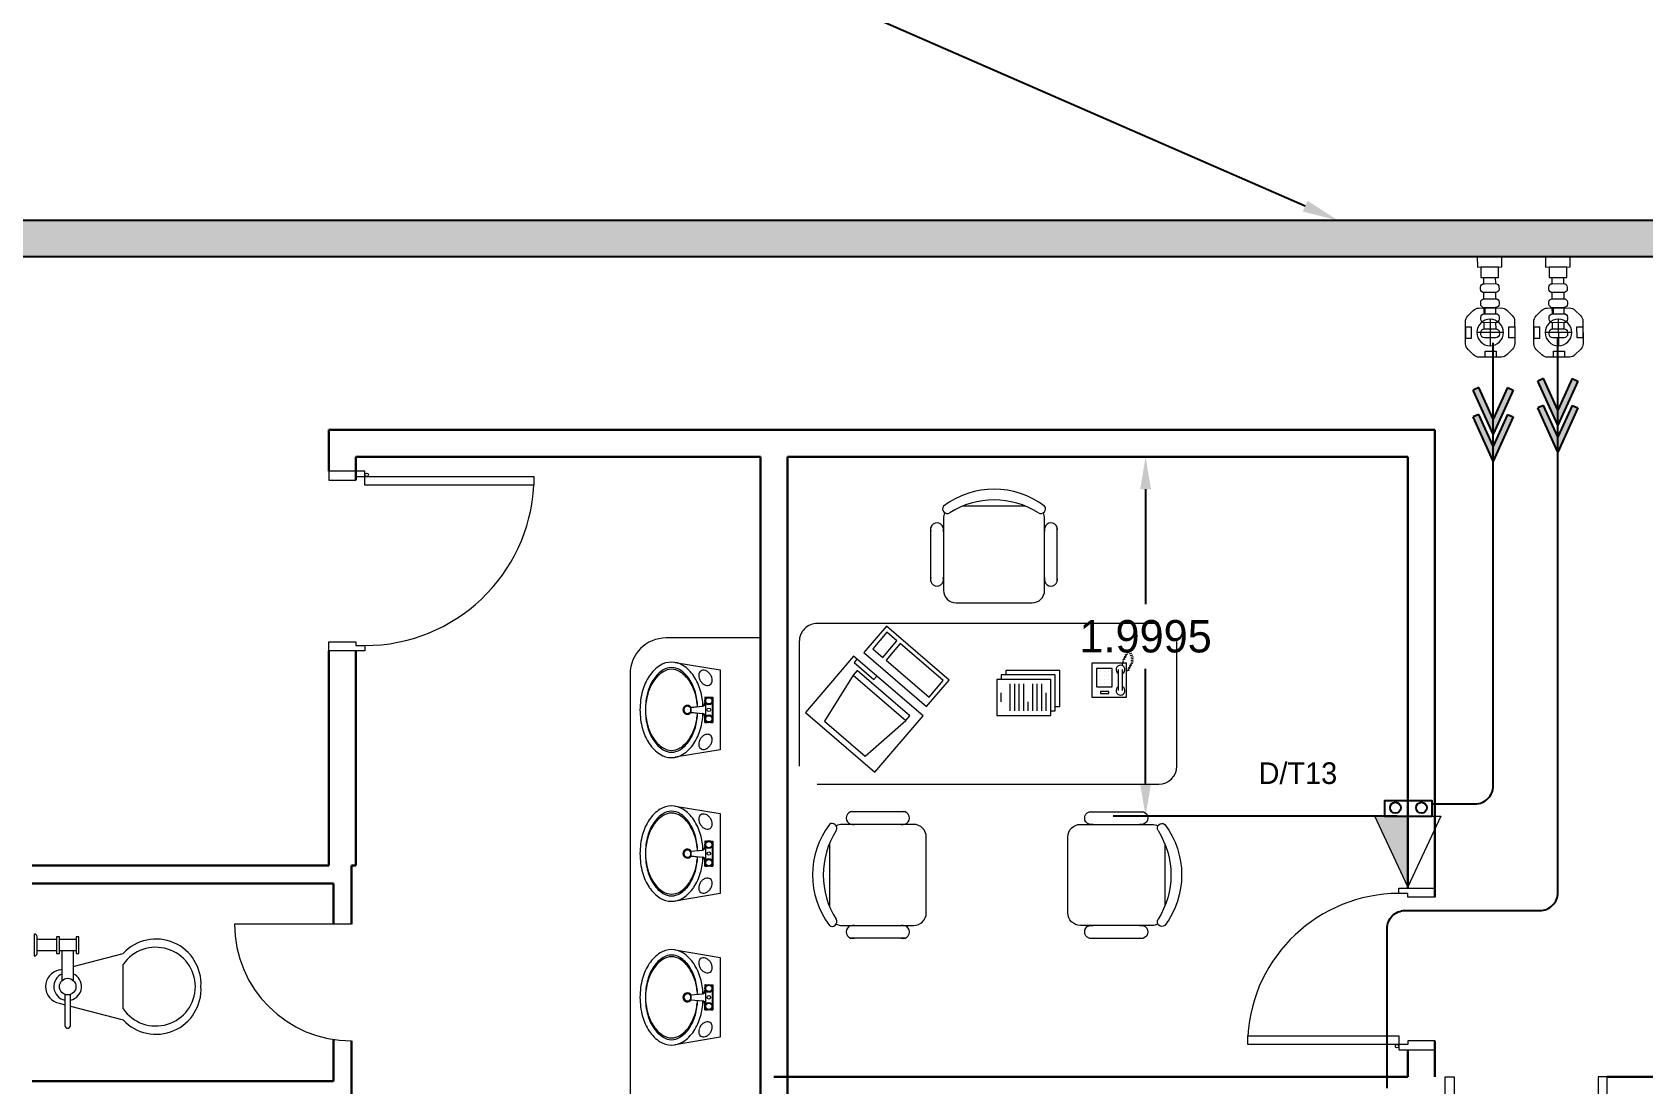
# Model space of a CAD drawing. Extents: x -3700 to 3801, y 313 to 399.
# Drawn here: x 51.68 to 60.64, y 342.63 to 348.49 of the extents above; entities that cross this region are included whole.
import ezdxf
from ezdxf import colors
from ezdxf.entities.mleader import LeaderData, LeaderLine
from ezdxf.enums import TextEntityAlignment as Align
from ezdxf.math import Vec2, Vec3

# ---------------------------------------------------------------- set-up
doc = ezdxf.new("R2010")
doc.units = 0
doc.header["$LTSCALE"] = 0.15
doc.linetypes.add('CONTINOUS', pattern=[0])
doc.layers.get('0').update_dxf_attribs({"color": 252})
doc.layers.get('Defpoints').update_dxf_attribs({"color": 252})
for name, color, linetype, lineweight in [('0 LEGEND', 140, 'Continuous', 0), ('anal', 252, 'Continuous', 20), ('DOOR', 252, 'Continuous', 20), ('EL-PULL BOX-50', 3, 'Continuous', 0), ('FIXT', 252, 'Continuous', 9), ('FUR', 252, 'Continuous', 9), ('sofa', 252, 'Continuous', 9), ('T-STRUCTURED', 7, 'Continuous', 0), ('TMG-LC-ACCEORISE', 1, 'Continuous', 0), ('wall', 252, 'Continuous', 30), ('WC', 252, 'Continuous', 9)]:
    doc.layers.add(name, color=color, linetype=linetype, lineweight=lineweight)
for name, color, linetype in [('0 sockets', 252, 'Continuous'), ('0 sound', 252, 'Continuous'), ('0 WIRINF', 2, 'Continuous'), ('AUTOINCR', 7, 'Continuous'), ('CPTOOLS-TRAY', 1, 'Continuous')]:
    doc.layers.add(name, color=color, linetype=linetype)
doc.dimstyles.get("Standard").update_dxf_attribs({"dimtxt": 0.18, "dimasz": 0.18, "dimexe": 0.18, "dimexo": 0.0625, "dimgap": 0.09, "dimtad": 0, "dimtih": 1, "dimtoh": 1, "dimdec": 4, "dimzin": 0, "dimdsep": 46, "dimtxsty": 'Standard', "dimcen": 0.09, "dimadec": 0, "dimazin": 0, "dimtfac": 1, "dimtdec": 4, "dimtofl": 0, "dimtmove": 0, "dimatfit": 3, "dimfxl": 1, "dimtolj": 1, "dimtzin": 0, "dimarcsym": 0})

# ---------------------------------------------------------------- blocks, each defined once
blk = doc.blocks.new('D90')
at = {"layer": 'DOOR'}
for points in [[(0.03, 0.2), (0.03, 1.04), (0.0783, 1.04), (0.0783, 0.2)], [(0.03, 0.2), (0, 0.2), (0, 0), (0.05, 0), (0.05, 0.15), (0.03, 0.15)], [(0.87, 0.2), (0.9, 0.2), (0.9, 0), (0.85, 0), (0.85, 0.15), (0.87, 0.15)]]:
    blk.add_lwpolyline(points, close=True, dxfattribs=at)
blk.add_circle((0.02, 0.21), 0.01, dxfattribs=at)
blk.add_arc((0.0251, 0.1967), 0.8449, 0.22177, 86.38894, dxfattribs=at)
blk = doc.blocks.new('CHAIR7')
for p, q in [((20, 12), (3, 12)), ((5.12, 15.04), (17.88, 15.04)), ((0, 9), (0, -9)), ((23, -7.44), (23, 7.44)), ((3, -12), (20, -12)), ((5.12, -15), (17.88, -15))]:
    blk.add_line(p, q)
for centre, radius, start, end in [((3, 9), 3, 90, 180), ((5.56, 13.54), 1.56, 73.7398, 286.2602), ((17.44, 13.54), 1.56, 253.7398, 106.2602), ((20, 9), 3, 62.4156, 90), ((22.34, 11.12), 1.1, 53.3099, 212.0274), ((7, 0), 20, 323.1301, 36.8699), ((4.82, 0), 19.64, 327.5758, 32.4242), ((3, -9), 3, 180, 270), ((22.34, -11.12), 1.1, 147.9726, 306.6901), ((5.56, -13.5), 1.56, 73.7398, 286.2602), ((17.44, -13.5), 1.56, 253.7398, 106.2602), ((20, -9), 3, 270, 297.5844)]:
    blk.add_arc(centre, radius, start, end)
blk = doc.blocks.new('RECTANG')
for p, q in [((1, 1), (0, 1)), ((0, 1), (0, 0)), ((1, 0), (1, 1)), ((0, 0), (1, 0))]:
    blk.add_line(p, q)
blk = doc.blocks.new('IBMAT', base_point=(61, 306))
for p, q in [((75, 307), (75, 306)), ((81, 307), (75, 307)), ((81, 306), (81, 307))]:
    blk.add_line(p, q)
at = {"xscale": 21, "yscale": 17, "zscale": 21}
blk.add_blockref('RECTANG', (61, 306), dxfattribs=at)
blk = doc.blocks.new('KEYBOARD', base_point=(60, 294))
for p, xscale, yscale, zscale in [((60, 294), 19, 8, 19), ((61, 295), 13, 5, 13), ((75, 295), 3, 5, 3)]:
    blk.add_blockref('RECTANG', p, dxfattribs=dict(xscale=xscale, yscale=yscale, zscale=zscale))
blk = doc.blocks.new('FNCOMP')
for p, q in [((-6.64, 16.23), (-8.5, 3.5)), ((6.08, 16.23), (-6.64, 16.23)), ((8, 3.5), (6.08, 16.23)), ((-8.5, 3.5), (-8.5, 2.04)), ((8, 3.5), (-8.5, 3.5)), ((-8.5, 2.04), (8, 2.04)), ((8, 2.04), (8, 3.5))]:
    blk.add_line(p, q)
at = {"xscale": 1.033846153846154, "yscale": 1.033846153846154, "zscale": 1.033846153846154}
for name, p in [('IBMAT', (-10.86, 0)), ('KEYBOARD', (-10.05, -10.5))]:
    blk.add_blockref(name, p, dxfattribs=at)
blk = doc.blocks.new('FNPHONE')
for p, q in [((-7.29, 6.54), (-7.29, 1.54)), ((-6.29, 6.54), (-6.29, 1.54)), ((-3.87, 4.85), (-3.87, 4.85)), ((-3.87, 3.91), (-3.87, 3.91)), ((-2.94, 4.85), (-2.94, 4.85)), ((-2.94, 3.91), (-2.94, 3.91)), ((-2, 4.85), (-2, 4.85)), ((-2, 3.91), (-2, 3.91)), ((-9.1, 0.22), (-9.7, 0.02)), ((-8.9, 0.62), (-9.5, 0.42)), ((-8.7, 1.02), (-9.3, 0.82)), ((-8.5, 1.42), (-9.1, 1.22)), ((-8.3, 1.82), (-8.9, 1.62)), ((-7.14, 0.56), (-7.5, -0.58)), ((-3.87, 2.97), (-3.87, 2.97)), ((-3.87, 2.03), (-3.87, 2.03)), ((-2.94, 2.97), (-2.94, 2.97)), ((-2.94, 2.03), (-2.94, 2.03)), ((-2, 2.97), (-2, 2.97)), ((-2, 2.03), (-2, 2.03)), ((-9.3, -0.18), (-9.9, -0.38)), ((-9.3, -0.58), (-9.9, -0.78)), ((-9.3, -0.98), (-9.9, -1.18)), ((-9.3, -1.38), (-9.9, -1.58)), ((-9.1, -1.78), (-9.7, -1.98)), ((-8.9, -2.18), (-9.5, -2.38)), ((-8.43, -2.46), (-9.03, -2.66)), ((-7.9, -1.98), (-8.5, -2.18)), ((-7.7, -1.58), (-8.3, -1.78)), ((-7.5, -1.18), (-8.1, -1.38)), ((-7.3, -0.78), (-7.9, -0.98))]:
    blk.add_line(p, q)
for centre, start, end in [((-6.79, 6.54), 298.4915, 241.5085), ((-6.79, 1.54), 118.4915, 61.5085)]:
    blk.add_arc(centre, 1.05, start, end)
for p, xscale, yscale, zscale in [((-8.21, 0), 8.20528234483245, 8.104073169521023, 8.20528234483245), ((-4.81, 1.25), 3.75, 4.375, 3.75), ((-4.03, 6.72), 2.03125, 0.46875, 2.03125)]:
    blk.add_blockref('RECTANG', p, dxfattribs=dict(xscale=xscale, yscale=yscale, zscale=zscale))
blk = doc.blocks.new('D100')
at = {"layer": 'DOOR'}
for points in [[(0.03, 0.2), (0.03, 1.14), (0.0785, 1.14), (0.0785, 0.2)], [(0.03, 0.2), (0, 0.2), (0, 0), (0.05, 0), (0.05, 0.15), (0.03, 0.15)], [(0.97, 0.2), (1, 0.2), (1, 0), (0.95, 0), (0.95, 0.15), (0.97, 0.15)]]:
    blk.add_lwpolyline(points, close=True, dxfattribs=at)
blk.add_circle((0.02, 0.21), 0.01, dxfattribs=at)
blk.add_arc((0.0286, 0.2), 0.9414, 0.00288, 86.9663, dxfattribs=at)
blk = doc.blocks.new('ARCH')
at = {"layer": 'anal'}
for p, q in [((55.725, 345.1171), (55.2, 345.1171)), ((55, 344.9171), (55, 342.1171))]:
    blk.add_line(p, q, dxfattribs=at)
blk.add_arc((55.2, 344.9171), 0.2, 90, 180, dxfattribs=at)
at = {"layer": 'DOOR'}
blk.add_line((53.45, 343.525), (52.8, 343.525), dxfattribs=at)
blk.add_arc((53.45, 343.525), 0.65, 180, 270, dxfattribs=at)
at = {"layer": 'FIXT'}
for p, q in [((55.2499, 344.981), (55.5, 344.9396)), ((55.5, 344.9396), (55.5, 344.4946)), ((55.3365, 344.7311), (55.384, 344.7351)), ((55.3379, 344.7303), (55.3365, 344.7311)), ((55.3379, 344.7038), (55.3365, 344.7031)), ((55.3365, 344.7031), (55.384, 344.699)), ((55.3379, 344.7303), (55.4021, 344.737)), ((55.3379, 344.7038), (55.4021, 344.6971)), ((55.42, 344.7861), (55.4155, 344.7871)), ((55.4155, 344.7871), (55.4288, 344.7871)), ((55.4155, 344.7871), (55.4155, 344.7562)), ((55.42, 344.7861), (55.42, 344.7797)), ((55.42, 344.7861), (55.4269, 344.7861)), ((55.42, 344.7544), (55.42, 344.6797)), ((55.4472, 344.7871), (55.4605, 344.7871)), ((55.4491, 344.7861), (55.456, 344.7861)), ((55.456, 344.7861), (55.4605, 344.7871)), ((55.456, 344.7861), (55.456, 344.7797)), ((55.456, 344.7544), (55.456, 344.6797)), ((55.4605, 344.7871), (55.4605, 344.6471)), ((55.4155, 344.6471), (55.4155, 344.6779)), ((55.42, 344.6481), (55.4155, 344.6471)), ((55.4155, 344.6471), (55.4288, 344.6471)), ((55.42, 344.6481), (55.42, 344.6544)), ((55.42, 344.6481), (55.4269, 344.6481)), ((55.4472, 344.6471), (55.4605, 344.6471)), ((55.4491, 344.6481), (55.456, 344.6481)), ((55.456, 344.6481), (55.456, 344.6544)), ((55.456, 344.6481), (55.4605, 344.6471)), ((55.5, 344.4946), (55.2499, 344.4532)), ((55.2499, 344.181), (55.5, 344.1396)), ((55.5, 344.1396), (55.5, 343.6946)), ((55.42, 343.9861), (55.4155, 343.9871)), ((55.4155, 343.9871), (55.4288, 343.9871)), ((55.4155, 343.9871), (55.4155, 343.9562)), ((55.42, 343.9861), (55.42, 343.9797)), ((55.42, 343.9861), (55.4269, 343.9861)), ((55.4472, 343.9871), (55.4605, 343.9871)), ((55.4491, 343.9861), (55.456, 343.9861)), ((55.456, 343.9861), (55.4605, 343.9871)), ((55.456, 343.9861), (55.456, 343.9797)), ((55.4605, 343.9871), (55.4605, 343.8471)), ((55.3365, 343.9311), (55.384, 343.9351)), ((55.3379, 343.9303), (55.3365, 343.9311)), ((55.3379, 343.9038), (55.3365, 343.9031)), ((55.3365, 343.9031), (55.384, 343.899)), ((55.3379, 343.9303), (55.4021, 343.937)), ((55.3379, 343.9038), (55.4021, 343.8971)), ((55.42, 343.9544), (55.42, 343.8797)), ((55.456, 343.9544), (55.456, 343.8797)), ((55.4155, 343.8471), (55.4155, 343.8779)), ((55.42, 343.8481), (55.4155, 343.8471)), ((55.4155, 343.8471), (55.4288, 343.8471)), ((55.42, 343.8481), (55.42, 343.8544)), ((55.42, 343.8481), (55.4269, 343.8481)), ((55.4472, 343.8471), (55.4605, 343.8471)), ((55.4491, 343.8481), (55.456, 343.8481)), ((55.456, 343.8481), (55.456, 343.8544)), ((55.456, 343.8481), (55.4605, 343.8471)), ((55.5, 343.6946), (55.2499, 343.6532)), ((55.2499, 343.381), (55.5, 343.3396)), ((55.5, 343.3396), (55.5, 342.8946)), ((55.42, 343.1861), (55.4155, 343.1871)), ((55.4155, 343.1871), (55.4288, 343.1871)), ((55.4155, 343.1871), (55.4155, 343.1562)), ((55.42, 343.1861), (55.42, 343.1797)), ((55.42, 343.1861), (55.4269, 343.1861)), ((55.4472, 343.1871), (55.4605, 343.1871)), ((55.4491, 343.1861), (55.456, 343.1861)), ((55.456, 343.1861), (55.4605, 343.1871)), ((55.456, 343.1861), (55.456, 343.1797)), ((55.4605, 343.1871), (55.4605, 343.0471)), ((55.3365, 343.1311), (55.384, 343.1351)), ((55.3379, 343.1303), (55.3365, 343.1311)), ((55.3379, 343.1038), (55.3365, 343.1031)), ((55.3365, 343.1031), (55.384, 343.099)), ((55.3379, 343.1303), (55.4021, 343.137)), ((55.3379, 343.1038), (55.4021, 343.0971)), ((55.42, 343.1544), (55.42, 343.0797)), ((55.456, 343.1544), (55.456, 343.0797)), ((55.4155, 343.0471), (55.4155, 343.0779)), ((55.42, 343.0481), (55.4155, 343.0471)), ((55.4155, 343.0471), (55.4288, 343.0471)), ((55.42, 343.0481), (55.42, 343.0544)), ((55.42, 343.0481), (55.4269, 343.0481)), ((55.4472, 343.0471), (55.4605, 343.0471)), ((55.4491, 343.0481), (55.456, 343.0481)), ((55.456, 343.0481), (55.456, 343.0544)), ((55.456, 343.0481), (55.4605, 343.0471)), ((55.5, 342.8946), (55.2499, 342.8532))]:
    blk.add_line(p, q, dxfattribs=at)
for centre, radius in [((55.438, 344.7671), 0.022), ((55.438, 344.7671), 0.0173), ((55.438, 344.7171), 0.0095), ((55.438, 344.6671), 0.022), ((55.438, 344.6671), 0.0173), ((55.438, 343.9671), 0.022), ((55.438, 343.9671), 0.0173), ((55.438, 343.9171), 0.0095), ((55.438, 343.8671), 0.022), ((55.438, 343.8671), 0.0173), ((55.438, 343.1671), 0.022), ((55.438, 343.1671), 0.0173), ((55.438, 343.0671), 0.022), ((55.438, 343.1171), 0.0095), ((55.438, 343.0671), 0.0173)]:
    blk.add_circle(centre, radius, dxfattribs=at)
for centre, radius, start, end in [((55.2305, 344.864), 0.1186, 90, 122.07252), ((55.2305, 344.864), 0.1186, 57.92748, 90), ((55.3446, 344.7474), 0.2855, 146.53462, 164.68757), ((55.3446, 344.7474), 0.2555, 146.53462, 164.68757), ((55.3446, 344.7374), 0.2555, 146.53462, 164.68757), ((55.2746, 344.7936), 0.2016, 122.07252, 146.53462), ((55.2746, 344.7936), 0.1716, 122.07252, 146.53462), ((55.2746, 344.7836), 0.1716, 122.07252, 146.53462), ((55.2305, 344.864), 0.0886, 90, 122.07252), ((55.2305, 344.854), 0.0886, 90, 122.07252), ((55.2305, 344.864), 0.0886, 57.92748, 90), ((55.2305, 344.854), 0.0886, 57.92748, 90), ((55.1864, 344.7936), 0.1716, 33.46538, 57.92748), ((55.1864, 344.7836), 0.1716, 33.46538, 57.92748), ((55.1864, 344.7936), 0.2016, 33.46538, 57.92748), ((55.1164, 344.7474), 0.2555, 15.31243, 33.46538), ((55.1164, 344.7374), 0.2555, 15.31243, 33.46538), ((55.1164, 344.7474), 0.2855, 15.31243, 33.46538), ((55.4174, 344.9082), 0.036, 154.07048, 178.31028), ((55.4292, 344.9078), 0.0477, 178.31028, 197.84822), ((55.4439, 344.9126), 0.0632, 197.84822, 215), ((55.4064, 344.9135), 0.0237, 125, 154.07048), ((55.4064, 344.9135), 0.0237, 95.92952, 125), ((55.4076, 344.9013), 0.036, 71.68972, 95.92952), ((55.4039, 344.8902), 0.0477, 52.15178, 71.68972), ((55.3944, 344.8779), 0.0632, 35, 52.15178), ((55.3944, 344.8779), 0.0632, 17.84822, 35), ((55.4209, 344.8823), 0.036, 334.07048, 358.31028), ((55.4092, 344.8827), 0.0477, 358.31028, 17.84822), ((55.4553, 344.7171), 0.4003, 164.68757, 180), ((55.4553, 344.7171), 0.3703, 164.68757, 180), ((55.4553, 344.7071), 0.3703, 164.68757, 178.45237), ((55.0057, 344.7171), 0.3703, 2.68673, 15.31243), ((55.0057, 344.7071), 0.3703, 4.22904, 15.31243), ((55.0057, 344.7171), 0.4003, 3.1171, 15.31243), ((55.4439, 344.9126), 0.0632, 215, 232.15178), ((55.4344, 344.9003), 0.0477, 232.15178, 251.68972), ((55.4307, 344.8892), 0.036, 251.68972, 275.92952), ((55.438, 344.7958), 0.0115, 225.8561, 314.1439), ((55.432, 344.8769), 0.0237, 275.92952, 305), ((55.432, 344.8769), 0.0237, 305, 334.07048), ((55.4553, 344.7171), 0.4003, 180, 195.31243), ((55.4553, 344.7171), 0.3703, 180, 195.31243), ((55.4553, 344.7271), 0.3703, 181.54763, 195.31243), ((55.319, 344.7171), 0.025, 31.88267, 328.11733), ((55.319, 344.7171), 0.02, 90, 270), ((55.319, 344.7171), 0.02, 31.49929, 90), ((55.319, 344.7171), 0.02, 270, 328.50071), ((55.4345, 344.7171), 0.099, 171.872, 188.128), ((55.4348, 344.7171), 0.0978, 172.2121, 187.7879), ((55.0057, 344.7271), 0.3703, 344.68757, 355.77096), ((55.0057, 344.7171), 0.3703, 344.68757, 357.31327), ((55.3955, 344.7562), 0.02, 285.06132, 0), ((55.4, 344.7569), 0.02, 275.97774, 353.34733), ((55.4093, 344.7671), 0.0115, 315.8561, 44.1439), ((55.438, 344.7383), 0.0115, 45.8561, 134.1439), ((55.4667, 344.7671), 0.0115, 135.8561, 224.1439), ((55.3446, 344.6868), 0.2855, 195.31243, 213.46538), ((55.3446, 344.6968), 0.2555, 195.31243, 213.46538), ((55.3446, 344.6868), 0.2555, 195.31243, 213.46538), ((55.1164, 344.6968), 0.2555, 326.53462, 344.68757), ((55.1164, 344.6868), 0.2555, 326.53462, 344.68757), ((55.1164, 344.6868), 0.2855, 326.53462, 344.68757), ((55.0057, 344.7171), 0.4003, 344.68757, 356.8829), ((55.3955, 344.6779), 0.02, 0, 74.93868), ((55.4, 344.6772), 0.02, 6.65267, 84.02226), ((55.4093, 344.6671), 0.0115, 315.8561, 44.1439), ((55.438, 344.6958), 0.0115, 225.8561, 314.1439), ((55.438, 344.6383), 0.0115, 45.8561, 134.1439), ((55.4667, 344.6671), 0.0115, 135.8561, 224.1439), ((55.2746, 344.6405), 0.2016, 213.46538, 237.92748), ((55.2746, 344.6505), 0.1716, 213.46538, 237.92748), ((55.2746, 344.6405), 0.1716, 213.46538, 237.92748), ((55.1864, 344.6505), 0.1716, 302.07252, 326.53462), ((55.1864, 344.6405), 0.1716, 302.07252, 326.53462), ((55.1864, 344.6405), 0.2016, 302.07252, 326.53462), ((55.4292, 344.5263), 0.0477, 162.15178, 181.68972), ((55.4174, 344.526), 0.036, 181.68972, 205.92952), ((55.4439, 344.5216), 0.0632, 145, 162.15178), ((55.4439, 344.5216), 0.0632, 127.84822, 145), ((55.4344, 344.5338), 0.0477, 108.31028, 127.84822), ((55.4307, 344.545), 0.036, 84.07048, 108.31028), ((55.3944, 344.5562), 0.0632, 307.84822, 325), ((55.432, 344.5572), 0.0237, 55, 84.07048), ((55.432, 344.5572), 0.0237, 25.92952, 55), ((55.3944, 344.5562), 0.0632, 325, 342.15178), ((55.4209, 344.5518), 0.036, 1.68972, 25.92952), ((55.4092, 344.5515), 0.0477, 342.15178, 1.68972), ((55.2305, 344.5701), 0.1186, 237.92748, 270), ((55.2305, 344.5801), 0.0886, 237.92748, 270), ((55.2305, 344.5701), 0.0886, 237.92748, 270), ((55.2305, 344.5801), 0.0886, 270, 302.07252), ((55.2305, 344.5701), 0.0886, 270, 302.07252), ((55.2305, 344.5701), 0.1186, 270, 302.07252), ((55.4064, 344.5206), 0.0237, 205.92952, 235), ((55.4064, 344.5206), 0.0237, 235, 264.07048), ((55.4076, 344.5328), 0.036, 264.07048, 288.31028), ((55.4039, 344.544), 0.0477, 288.31028, 307.84822), ((55.2746, 343.9936), 0.2016, 122.07252, 146.53462), ((55.2305, 344.064), 0.1186, 90, 122.07252), ((55.2305, 344.064), 0.1186, 57.92748, 90), ((55.1864, 343.9936), 0.2016, 33.46538, 57.92748), ((55.3446, 343.9474), 0.2855, 146.53462, 164.68757), ((55.3446, 343.9474), 0.2555, 146.53462, 164.68757), ((55.3446, 343.9374), 0.2555, 146.53462, 164.68757), ((55.2746, 343.9936), 0.1716, 122.07252, 146.53462), ((55.2746, 343.9836), 0.1716, 122.07252, 146.53462), ((55.2305, 344.064), 0.0886, 90, 122.07252), ((55.2305, 344.054), 0.0886, 90, 122.07252), ((55.2305, 344.064), 0.0886, 57.92748, 90), ((55.2305, 344.054), 0.0886, 57.92748, 90), ((55.1864, 343.9936), 0.1716, 33.46538, 57.92748), ((55.1864, 343.9836), 0.1716, 33.46538, 57.92748), ((55.1164, 343.9474), 0.2555, 15.31243, 33.46538), ((55.1164, 343.9374), 0.2555, 15.31243, 33.46538), ((55.1164, 343.9474), 0.2855, 15.31243, 33.46538), ((55.4174, 344.1082), 0.036, 154.07048, 178.31028), ((55.4292, 344.1078), 0.0477, 178.31028, 197.84822), ((55.4439, 344.1126), 0.0632, 197.84822, 215), ((55.4064, 344.1135), 0.0237, 125, 154.07048), ((55.4439, 344.1126), 0.0632, 215, 232.15178), ((55.4064, 344.1135), 0.0237, 95.92952, 125), ((55.4076, 344.1013), 0.036, 71.68972, 95.92952), ((55.4039, 344.0902), 0.0477, 52.15178, 71.68972), ((55.3944, 344.0779), 0.0632, 35, 52.15178), ((55.3944, 344.0779), 0.0632, 17.84822, 35), ((55.4209, 344.0823), 0.036, 334.07048, 358.31028), ((55.4092, 344.0827), 0.0477, 358.31028, 17.84822), ((55.4553, 343.9171), 0.4003, 164.68757, 180), ((55.4553, 343.9171), 0.3703, 164.68757, 180), ((55.4553, 343.9071), 0.3703, 164.68757, 178.45237), ((55.0057, 343.9171), 0.3703, 2.68673, 15.31243), ((55.0057, 343.9071), 0.3703, 4.22904, 15.31243), ((55.0057, 343.9171), 0.4003, 3.1171, 15.31243), ((55.4344, 344.1003), 0.0477, 232.15178, 251.68972), ((55.4307, 344.0892), 0.036, 251.68972, 275.92952), ((55.438, 343.9958), 0.0115, 225.8561, 314.1439), ((55.432, 344.0769), 0.0237, 275.92952, 305), ((55.432, 344.0769), 0.0237, 305, 334.07048), ((55.4553, 343.9171), 0.4003, 180, 195.31243), ((55.4553, 343.9171), 0.3703, 180, 195.31243), ((55.4553, 343.9271), 0.3703, 181.54763, 195.31243), ((55.319, 343.9171), 0.025, 31.88267, 328.11733), ((55.319, 343.9171), 0.02, 90, 270), ((55.319, 343.9171), 0.02, 31.49929, 90), ((55.319, 343.9171), 0.02, 270, 328.50071), ((55.4345, 343.9171), 0.099, 171.872, 188.128), ((55.4348, 343.9171), 0.0978, 172.2121, 187.7879), ((55.0057, 343.9271), 0.3703, 344.68757, 355.77096), ((55.0057, 343.9171), 0.3703, 344.68757, 357.31327), ((55.0057, 343.9171), 0.4003, 344.68757, 356.8829), ((55.3955, 343.9562), 0.02, 285.06132, 0), ((55.3955, 343.8779), 0.02, 0, 74.93868), ((55.4, 343.9569), 0.02, 275.97774, 353.34733), ((55.4, 343.8772), 0.02, 6.65267, 84.02226), ((55.4093, 343.9671), 0.0115, 315.8561, 44.1439), ((55.438, 343.9383), 0.0115, 45.8561, 134.1439), ((55.4667, 343.9671), 0.0115, 135.8561, 224.1439), ((55.3446, 343.8868), 0.2855, 195.31243, 213.46538), ((55.3446, 343.8968), 0.2555, 195.31243, 213.46538), ((55.3446, 343.8868), 0.2555, 195.31243, 213.46538), ((55.1164, 343.8968), 0.2555, 326.53462, 344.68757), ((55.1164, 343.8868), 0.2555, 326.53462, 344.68757), ((55.1164, 343.8868), 0.2855, 326.53462, 344.68757), ((55.4093, 343.8671), 0.0115, 315.8561, 44.1439), ((55.438, 343.8958), 0.0115, 225.8561, 314.1439), ((55.438, 343.8383), 0.0115, 45.8561, 134.1439), ((55.4667, 343.8671), 0.0115, 135.8561, 224.1439), ((55.2746, 343.8405), 0.2016, 213.46538, 237.92748), ((55.2746, 343.8505), 0.1716, 213.46538, 237.92748), ((55.2746, 343.8405), 0.1716, 213.46538, 237.92748), ((55.1864, 343.8505), 0.1716, 302.07252, 326.53462), ((55.1864, 343.8405), 0.1716, 302.07252, 326.53462), ((55.1864, 343.8405), 0.2016, 302.07252, 326.53462), ((55.4292, 343.7263), 0.0477, 162.15178, 181.68972), ((55.4174, 343.726), 0.036, 181.68972, 205.92952), ((55.4439, 343.7216), 0.0632, 145, 162.15178), ((55.4439, 343.7216), 0.0632, 127.84822, 145), ((55.4344, 343.7338), 0.0477, 108.31028, 127.84822), ((55.4307, 343.745), 0.036, 84.07048, 108.31028), ((55.3944, 343.7562), 0.0632, 307.84822, 325), ((55.432, 343.7572), 0.0237, 55, 84.07048), ((55.432, 343.7572), 0.0237, 25.92952, 55), ((55.3944, 343.7562), 0.0632, 325, 342.15178), ((55.4209, 343.7518), 0.036, 1.68972, 25.92952), ((55.4092, 343.7515), 0.0477, 342.15178, 1.68972), ((55.2305, 343.7701), 0.1186, 237.92748, 270), ((55.2305, 343.7801), 0.0886, 237.92748, 270), ((55.2305, 343.7701), 0.0886, 237.92748, 270), ((55.2305, 343.7801), 0.0886, 270, 302.07252), ((55.2305, 343.7701), 0.0886, 270, 302.07252), ((55.2305, 343.7701), 0.1186, 270, 302.07252), ((55.4064, 343.7206), 0.0237, 205.92952, 235), ((55.4064, 343.7206), 0.0237, 235, 264.07048), ((55.4076, 343.7328), 0.036, 264.07048, 288.31028), ((55.4039, 343.744), 0.0477, 288.31028, 307.84822), ((55.2746, 343.1936), 0.2016, 122.07252, 146.53462), ((55.2305, 343.264), 0.1186, 90, 122.07252), ((55.2305, 343.264), 0.1186, 57.92748, 90), ((55.1864, 343.1936), 0.2016, 33.46538, 57.92748), ((55.3446, 343.1474), 0.2855, 146.53462, 164.68757), ((55.3446, 343.1474), 0.2555, 146.53462, 164.68757), ((55.3446, 343.1374), 0.2555, 146.53462, 164.68757), ((55.2746, 343.1936), 0.1716, 122.07252, 146.53462), ((55.2746, 343.1836), 0.1716, 122.07252, 146.53462), ((55.2305, 343.264), 0.0886, 90, 122.07252), ((55.2305, 343.254), 0.0886, 90, 122.07252), ((55.2305, 343.264), 0.0886, 57.92748, 90), ((55.2305, 343.254), 0.0886, 57.92748, 90), ((55.1864, 343.1936), 0.1716, 33.46538, 57.92748), ((55.1864, 343.1836), 0.1716, 33.46538, 57.92748), ((55.1164, 343.1474), 0.2555, 15.31243, 33.46538), ((55.1164, 343.1374), 0.2555, 15.31243, 33.46538), ((55.1164, 343.1474), 0.2855, 15.31243, 33.46538), ((55.4174, 343.3082), 0.036, 154.07048, 178.31028), ((55.4292, 343.3078), 0.0477, 178.31028, 197.84822), ((55.4439, 343.3126), 0.0632, 197.84822, 215), ((55.4064, 343.3135), 0.0237, 125, 154.07048), ((55.4439, 343.3126), 0.0632, 215, 232.15178), ((55.4064, 343.3135), 0.0237, 95.92952, 125), ((55.4076, 343.3013), 0.036, 71.68972, 95.92952), ((55.4039, 343.2902), 0.0477, 52.15178, 71.68972), ((55.3944, 343.2779), 0.0632, 35, 52.15178), ((55.432, 343.2769), 0.0237, 305, 334.07048), ((55.3944, 343.2779), 0.0632, 17.84822, 35), ((55.4209, 343.2823), 0.036, 334.07048, 358.31028), ((55.4092, 343.2827), 0.0477, 358.31028, 17.84822), ((55.4553, 343.1171), 0.4003, 164.68757, 180), ((55.4553, 343.1171), 0.3703, 164.68757, 180), ((55.4553, 343.1071), 0.3703, 164.68757, 178.45237), ((55.0057, 343.1171), 0.3703, 2.68673, 15.31243), ((55.0057, 343.1071), 0.3703, 4.22904, 15.31243), ((55.0057, 343.1171), 0.4003, 3.1171, 15.31243), ((55.4344, 343.3003), 0.0477, 232.15178, 251.68972), ((55.4093, 343.1671), 0.0115, 315.8561, 44.1439), ((55.4307, 343.2892), 0.036, 251.68972, 275.92952), ((55.438, 343.1958), 0.0115, 225.8561, 314.1439), ((55.432, 343.2769), 0.0237, 275.92952, 305), ((55.4667, 343.1671), 0.0115, 135.8561, 224.1439), ((55.4553, 343.1171), 0.4003, 180, 195.31243), ((55.4553, 343.1171), 0.3703, 180, 195.31243), ((55.4553, 343.1271), 0.3703, 181.54763, 195.31243), ((55.319, 343.1171), 0.025, 31.88267, 328.11733), ((55.319, 343.1171), 0.02, 90, 270), ((55.319, 343.1171), 0.02, 31.49929, 90), ((55.319, 343.1171), 0.02, 270, 328.50071), ((55.4345, 343.1171), 0.099, 171.872, 188.128), ((55.4348, 343.1171), 0.0978, 172.2121, 187.7879), ((55.0057, 343.1271), 0.3703, 344.68757, 355.77096), ((55.0057, 343.1171), 0.3703, 344.68757, 357.31327), ((55.0057, 343.1171), 0.4003, 344.68757, 356.8829), ((55.3955, 343.1562), 0.02, 285.06132, 0), ((55.3955, 343.0779), 0.02, 0, 74.93868), ((55.4, 343.1569), 0.02, 275.97774, 353.34733), ((55.4, 343.0772), 0.02, 6.65267, 84.02226), ((55.438, 343.1383), 0.0115, 45.8561, 134.1439), ((55.438, 343.0958), 0.0115, 225.8561, 314.1439), ((55.3446, 343.0868), 0.2855, 195.31243, 213.46538), ((55.3446, 343.0968), 0.2555, 195.31243, 213.46538), ((55.3446, 343.0868), 0.2555, 195.31243, 213.46538), ((55.1164, 343.0968), 0.2555, 326.53462, 344.68757), ((55.1164, 343.0868), 0.2555, 326.53462, 344.68757), ((55.1164, 343.0868), 0.2855, 326.53462, 344.68757), ((55.4093, 343.0671), 0.0115, 315.8561, 44.1439), ((55.438, 343.0383), 0.0115, 45.8561, 134.1439), ((55.4667, 343.0671), 0.0115, 135.8561, 224.1439), ((55.2746, 343.0405), 0.2016, 213.46538, 237.92748), ((55.2746, 343.0505), 0.1716, 213.46538, 237.92748), ((55.2746, 343.0405), 0.1716, 213.46538, 237.92748), ((55.1864, 343.0505), 0.1716, 302.07252, 326.53462), ((55.1864, 343.0405), 0.1716, 302.07252, 326.53462), ((55.1864, 343.0405), 0.2016, 302.07252, 326.53462), ((55.4292, 342.9263), 0.0477, 162.15178, 181.68972), ((55.4174, 342.926), 0.036, 181.68972, 205.92952), ((55.4439, 342.9216), 0.0632, 145, 162.15178), ((55.4064, 342.9206), 0.0237, 205.92952, 235), ((55.4439, 342.9216), 0.0632, 127.84822, 145), ((55.4344, 342.9338), 0.0477, 108.31028, 127.84822), ((55.4039, 342.944), 0.0477, 288.31028, 307.84822), ((55.4307, 342.945), 0.036, 84.07048, 108.31028), ((55.3944, 342.9562), 0.0632, 307.84822, 325), ((55.432, 342.9572), 0.0237, 55, 84.07048), ((55.432, 342.9572), 0.0237, 25.92952, 55), ((55.3944, 342.9562), 0.0632, 325, 342.15178), ((55.4209, 342.9518), 0.036, 1.68972, 25.92952), ((55.4092, 342.9515), 0.0477, 342.15178, 1.68972), ((55.2305, 342.9701), 0.1186, 237.92748, 270), ((55.2305, 342.9801), 0.0886, 237.92748, 270), ((55.2305, 342.9701), 0.0886, 237.92748, 270), ((55.2305, 342.9801), 0.0886, 270, 302.07252), ((55.2305, 342.9701), 0.0886, 270, 302.07252), ((55.2305, 342.9701), 0.1186, 270, 302.07252), ((55.4064, 342.9206), 0.0237, 235, 264.07048), ((55.4076, 342.9328), 0.036, 264.07048, 288.31028)]:
    blk.add_arc(centre, radius, start, end, dxfattribs=at)
at = {"layer": 'sofa'}
for p, q in [((58.0409, 344.4032), (58.0409, 345.0976)), ((56.0409, 344.3032), (57.9409, 344.3032))]:
    blk.add_line(p, q, dxfattribs=at)
blk.add_lwpolyline([(57.9409, 345.1976), (56.0409, 345.1976, 0.414214), (55.9409, 345.0976), (55.9409, 344.4032)], format="xyb", dxfattribs=at)
for points in [[(57.0394, 344.6861), (57.3394, 344.6861), (57.3394, 344.8861), (57.0394, 344.8861), (57.0394, 344.6861)], [(57.3394, 344.7111), (57.3644, 344.7111), (57.3644, 344.9111), (57.0644, 344.9111), (57.0644, 344.8861)], [(57.3644, 344.7361), (57.3894, 344.7361), (57.3894, 344.9361), (57.0894, 344.9361), (57.0894, 344.9111)], [(57.0644, 344.7611), (57.0644, 344.8111)], [(57.1144, 344.7111), (57.1144, 344.8611)], [(57.1394, 344.7111), (57.1394, 344.8611)], [(57.1644, 344.7111), (57.1644, 344.8611)], [(57.1894, 344.7111), (57.1894, 344.8611)], [(57.2394, 344.7111), (57.2394, 344.8611)], [(57.2644, 344.7111), (57.2644, 344.8611)], [(57.2894, 344.7111), (57.2894, 344.8611)], [(57.3144, 344.7111), (57.3144, 344.8111)], [(57.2144, 344.7111), (57.2144, 344.7611)]]:
    blk.add_lwpolyline(points, dxfattribs=at)
blk.add_arc((57.9409, 344.4032), 0.1, 270, 0, dxfattribs=at)
at = {"layer": 'wall'}
for p, q in [((53.325, 346.275), (55.875, 346.275)), ((53.325, 346.275), (53.325, 346.045)), ((59.475, 346.275), (55.8, 346.275)), ((59.475, 346.275), (59.475, 343.6755)), ((53.475, 346.125), (55.725, 346.125)), ((53.475, 346.125), (53.475, 345.995)), ((55.725, 341.4664), (55.725, 346.125)), ((55.875, 341.4664), (55.875, 346.125)), ((59.325, 346.125), (55.875, 346.125)), ((59.325, 346.125), (59.325, 343.7255)), ((53.325, 345.045), (53.325, 343.85)), ((53.475, 345.045), (53.475, 343.85)), ((51.675, 343.85), (53.325, 343.85)), ((53.45, 343.85), (53.45, 343.525)), ((53.475, 343.85), (53.45, 343.85)), ((51.675, 343.75), (53.35, 343.75)), ((53.35, 343.75), (53.35, 343.525)), ((53.35, 342.8827), (53.35, 342.65)), ((53.45, 342.875), (53.45, 342.325)), ((59.325, 342.8255), (59.325, 342.675)), ((59.475, 342.8755), (59.475, 342.675)), ((51.675, 342.65), (53.35, 342.65)), ((59.325, 342.675), (55.8, 342.675)), ((60.7663, 342.675), (60.4337, 342.675))]:
    blk.add_line(p, q, dxfattribs=at)
at = {"layer": 'WC'}
for p, q in [((51.6868, 343.3465), (51.6868, 343.4701)), ((51.7022, 343.362), (51.7022, 343.4547)), ((51.8258, 343.4547), (51.8103, 343.4547)), ((51.8103, 343.4547), (51.8103, 343.362)), ((51.8258, 343.362), (51.8258, 343.4547)), ((51.9339, 343.4547), (51.9185, 343.4547)), ((51.9185, 343.4547), (51.9185, 343.362)), ((51.9339, 343.362), (51.9339, 343.4547)), ((51.8103, 343.4392), (51.7022, 343.4392)), ((51.7022, 343.3774), (51.8103, 343.3774)), ((51.8103, 343.362), (51.8258, 343.362)), ((51.9185, 343.4392), (51.8258, 343.4392)), ((51.8258, 343.3774), (51.9185, 343.3774)), ((51.8412, 343.2108), (51.8412, 343.3774)), ((51.9028, 343.2894), (52.181, 343.362)), ((51.903, 343.3774), (51.903, 343.2112)), ((51.9185, 343.362), (51.9339, 343.362)), ((51.8258, 343.2693), (51.8416, 343.2735)), ((52.181, 343.0531), (52.181, 343.3002)), ((51.8567, 343.1334), (51.8567, 342.9605)), ((51.8876, 342.9605), (51.8876, 343.1334)), ((51.8258, 343.084), (51.8569, 343.0759)), ((51.8878, 343.0678), (52.181, 342.9913))]:
    blk.add_line(p, q, dxfattribs=at)
blk.add_circle((51.8721, 343.1767), 0.0463, dxfattribs=at)
for centre, radius, start, end in [((51.6861, 343.454), 0.0161, 2.4084, 87.5916), ((51.6861, 343.3627), 0.0161, 272.4084, 357.5916), ((52.3638, 343.1914), 0.25, 356.62, 136.98278), ((52.3624, 343.1755), 0.2201, 0.3, 145.49457), ((51.8428, 343.1767), 0.0942, 100.38886, 259.6111), ((51.8721, 343.1767), 0.0772, 112.85047, 258.577), ((51.8721, 343.1767), 0.0772, 281.8763, 66.5863), ((52.3638, 343.1619), 0.25, 223.0172, 3.38), ((52.3624, 343.1778), 0.2201, 214.5054, 359.7), ((51.8721, 342.9605), 0.0154, 180, 0)]:
    blk.add_arc(centre, radius, start, end, dxfattribs=at)
at = {"layer": 'DOOR'}
for p, rotation in [((59.475, 342.8255), 90), ((60.4337, 342.675), 180)]:
    blk.add_blockref('D90', p, dxfattribs=dict(at, rotation=rotation))
at = {"layer": 'FUR', "rotation": 270}
blk.add_blockref('D100', (53.325, 346.045), dxfattribs=at)
at = {"layer": 'sofa'}
for name, p, xscale, yscale, zscale, rotation in [('CHAIR7', (57.0243, 345.3122), 0.0234375, 0.0234375, 0.0234375, 90), ('FNCOMP', (56.4364, 344.8495), 0.02343749999997079, 0.02343749999997079, 0.02343749999997079, 139.3987053547845), ('FNPHONE', (57.5685, 344.9773), 0.0234375, 0.0234375, 0.0234375, 180), ('CHAIR7', (56.6474, 343.7985), 0.0234375, 0.0234375, 0.0234375, 180), ('CHAIR7', (57.4344, 343.7985), -0.0234375, 0.0234375, 0.0234375, 180)]:
    blk.add_blockref(name, p, dxfattribs=dict(at, xscale=xscale, yscale=yscale, zscale=zscale, rotation=rotation))
blk = doc.blocks.new('DAR-DB112-B1-TI0003_dwg__U74-18406553-LEGEND')
at = {"layer": 'T-STRUCTURED'}
blk.add_hatch(color=256, dxfattribs=at).paths.add_polyline_path([(0, 0), (0, 294.7), (-137.5, 294.7)])
blk.add_line((0, 294.7), (0, 0), dxfattribs=at)
at = {"layer": 'T-STRUCTURED', "flags": 128}
blk.add_lwpolyline([(137.5, 294.7), (0, 0), (-137.5, 294.7)], close=True, dxfattribs=at)
blk = doc.blocks.new('data and tele')
h = blk.add_hatch()
h.set_pattern_fill('ANGLE', color=3)
h.set_pattern_definition([(0, (0, 0), (0, 6.985), [5.08, -1.905]), (90, (0, 0), (-6.985, 4e-16), [5.08, -1.905])])
h.paths.add_polyline_path([(0.106, 0.0469, 1), (0.0461, 0.0469, 1)])
at = {"color": 3}
blk.add_lwpolyline([(-0.1286, 0), (0.136, 0), (0.136, 0.086), (-0.1286, 0.086)], close=True, dxfattribs=at)
for centre in [(-0.0687, 0.0469), (0.076, 0.0469)]:
    blk.add_circle(centre, 0.03, dxfattribs=at)
at = {"xscale": 0.001331826653845942, "yscale": 0.001331826653845942, "zscale": 0.001331826653845942}
blk.add_blockref('DAR-DB112-B1-TI0003_dwg__U74-18406553-LEGEND', (0, -0.3925), dxfattribs=at)
blk = doc.blocks.new('*U169')
at = {"layer": 'CPTOOLS-TRAY'}
h = blk.add_hatch(color=0, dxfattribs=at)
h.dxf.hatch_style = 1
h.paths.add_polyline_path([(0.1, 37.6616), (-0.1, 37.6616), (-0.1, 0), (0.1, 0)])
at = {"layer": 'CPTOOLS-TRAY', "color": 0}
blk.add_lwpolyline([(0.1, 37.6616), (-0.1, 37.6616), (-0.1, 0), (0.1, 0)], close=True, dxfattribs=at)
blk = doc.blocks.new('X4I0P7S6Y6')
at = {"layer": '0 sound', "color": 0, "rotation": 270}
blk.add_blockref('*U169', (45.6038, 347.3401), dxfattribs=at)
blk = doc.blocks.new('JUNCTION BOX 2')
at = {"layer": 'TMG-LC-ACCEORISE', "color": 1, "ltscale": 0.4}
blk.add_lwpolyline([(-27, -85), (27, -85, 0.198912), (40.5, -79.4), (53.9, -66, 0.198912), (59.5, -52.5), (59.5, 1.5, 0.198912), (53.9, 15), (40.5, 28.4, 0.198912), (27, 34), (-27, 34, 0.198912), (-40.5, 28.4), (-53.9, 15, 0.198912), (-59.5, 1.5), (-59.5, -25.5), (-59.5, -52.5, 0.198912), (-53.9, -66), (-40.5, -79.4, 0.198912)], format="xyb", close=True, dxfattribs=at)
for points in [[(-14.2, 34), (12.2, 34), (12.2, 19.6), (-14.2, 19.6)], [(-59.5, -12.3), (-59.5, -38.7), (-45.1, -38.7), (-45.1, -12.3)], [(59.5, -12.3), (59.5, -38.7), (45.1, -38.7), (45.1, -12.3)], [(-14.2, -85), (12.2, -85), (12.2, -70.6), (-14.2, -70.6)]]:
    blk.add_lwpolyline(points, close=True, dxfattribs=at)
at = {"layer": 'TMG-LC-ACCEORISE', "color": 1}
for points in [[(0, 6.7), (0, -57.7)], [(-32.2, -25.5), (32.2, -25.5)]]:
    blk.add_lwpolyline(points, dxfattribs=at)
blk.add_circle((0, -25.5), 32.2, dxfattribs=at)
blk = doc.blocks.new('EMT CON. ADAPTER')
at = {"linetype": 'CONTINOUS'}
for points in [[(-60, 25), (-60, -25), (-30, -25), (-30, 25)], [(0, 35), (-30, 35), (-30, -35), (0, -35)]]:
    blk.add_lwpolyline(points, close=True, dxfattribs=at)
blk = doc.blocks.new('WERG')
at = {"layer": '0 LEGEND', "color": 1, "ltscale": 0.05}
for p, q in [((-42.9, 16.2), (-42.9, -16.3)), ((-27.5, 26.2), (-32.9, 26.2)), ((-17.5, 16.9), (0, 16.9)), ((-17.5, -16.3), (-17.5, 16.2)), ((-32.9, -26.3), (-27.5, -26.3)), ((-17.5, -16.9), (0, -16.9))]:
    blk.add_line(p, q, dxfattribs=at)
for centre, start, end in [((-32.9, 16.2), 90.0002, 180.0002), ((-27.5, 16.2), 0.0002, 90.0002), ((-32.9, -16.3), 180.0002, 270.0002), ((-27.5, -16.3), 270.0002, 0.0002)]:
    blk.add_arc(centre, 10, start, end, dxfattribs=at)
blk = doc.blocks.new('*U175')
at = {"layer": '0 LEGEND', "ltscale": 0.05}
for p in [(-188.7, 0), (-145.8, 0), (-102.9, 0), (-60, 0)]:
    blk.add_blockref('WERG', p, dxfattribs=at)
at = {"layer": '0 LEGEND', "ltscale": 0.05, "xscale": -1, "rotation": 180}
blk.add_blockref('EMT CON. ADAPTER', (0, 0), dxfattribs=at)
blk = doc.blocks.new('dd')
at = {"layer": 'EL-PULL BOX-50', "xscale": -0.001952159549914251, "yscale": 0.001952159549914252, "zscale": 0.001952159549914252, "rotation": 270.4385235983306}
blk.add_blockref('*U175', (0, 0), dxfattribs=at)
at = {"layer": 'EL-PULL BOX-50', "extrusion": (-0.000106033, 0.013854, 0.999904), "xscale": -0.002296658294016838, "yscale": 0.002296658294016836, "zscale": 0.002296658294016828, "rotation": 0.4385656867152221}
blk.add_blockref('JUNCTION BOX 2', (0.0028, -0.3647, -0.0012), dxfattribs=at)
blk = doc.blocks.new('*U205')
at = {"layer": '0 sound', "color": 3}
blk.add_blockref('data and tele', (59.325, 344.1255), dxfattribs=at)
blk = doc.blocks.new('*D243')
at = {"layer": '0 sound', "color": 0, "lineweight": -2, "transparency": 16777216}
for p, q in [((59.2625, 346.125), (57.687, 346.125)), ((57.867, 345.945), (57.867, 345.3053)), ((57.867, 344.3055), (57.867, 344.9453)), ((59.2662, 344.1255), (57.687, 344.1255))]:
    blk.add_line(p, q, dxfattribs=at)
at = {"layer": '0 sound', "color": 0, "transparency": 16777216}
for points in [[(57.837, 345.945), (57.897, 345.945), (57.867, 346.125)], [(57.837, 344.3055), (57.897, 344.3055), (57.867, 344.1255)]]:
    blk.add_solid(points, dxfattribs=at)
at = {"layer": 'Defpoints', "color": 0, "transparency": 16777216}
for p in [(57.867, 346.125), (59.325, 346.125), (59.3287, 344.1255)]:
    blk.add_point(p, dxfattribs=at)
at = {"layer": '0 sound', "color": 0, "transparency": 16777216, "insert": (57.867, 345.1253), "char_height": 0.18, "attachment_point": 5}
blk.add_mtext('\\A1;1.9995', dxfattribs=at)
blk = doc.blocks.new('ds')
h = blk.add_hatch(color=2)
h.dxf.hatch_style = 1
h.paths.add_polyline_path([(0.2593, 0.0792), (0.2452, 0.1105), (0, 0), (0.2452, -0.1105), (0.2593, -0.0792), (0.0836, 0)])
at = {"layer": '0 sockets', "color": 3}
for points in [[(0.2452, -0.1105), (0, 0), (0.2452, 0.1105)], [(0.2593, 0.0792), (0.2452, 0.1105)], [(0.2593, -0.0792), (0.0836, 0), (0.2593, 0.0792)], [(0.2593, -0.0792), (0.2452, -0.1105)]]:
    blk.add_lwpolyline(points, dxfattribs=at)
blk = doc.blocks.new('qa')
h = blk.add_hatch(color=1)
h.dxf.hatch_style = 1
h.paths.add_polyline_path([(0.2593, 0.0792), (0.2452, 0.1105), (0, 0), (0.2452, -0.1105), (0.2593, -0.0792), (0.0836, 0)])
h.paths.add_polyline_path([(0.4084, 0.0792), (0.3943, 0.1105), (0.1491, 0), (0.3943, -0.1105), (0.4084, -0.0792), (0.2326, 0)])
h = blk.add_hatch(color=1)
h.dxf.hatch_style = 1
h.paths.add_polyline_path([(0.2593, 0.0792), (0.2452, 0.1105), (0, 0), (0.2452, -0.1105), (0.2593, -0.0792), (0.0836, 0)])
at = {"layer": '0 sockets', "color": 3}
for p in [(0, 0), (0.1491, 0)]:
    blk.add_blockref('ds', p, dxfattribs=at)

msp = doc.modelspace()

# ---------------------------------------------------------------- linework, layer by layer
at = {"layer": '0 sockets', "color": 3}
msp.add_lwpolyline([(60.15957, 347.24002), (60.15957, 347.24006)], dxfattribs=at)
for points in [[(59.20977, 342.61097), (59.20977, 343.5, -0.4142136), (59.30977, 343.6), (60.05957, 343.6, 0.4142136), (60.15957, 343.7), (60.15957, 346.7879)], [(59.46101, 344.19419), (59.7, 344.19419, 0.4142136), (59.8, 344.29419), (59.8, 346.75884)]]:
    msp.add_lwpolyline(points, format="xyb", dxfattribs=at)

# ---------------------------------------------------------------- block references
msp.add_blockref('ARCH', (0, 0), dxfattribs=at)
at = {"layer": '0 sound', "color": 1}
msp.add_blockref('X4I0P7S6Y6', (0, 0), dxfattribs=at)
at = {"layer": '0 sound', "color": 3}
for name, p in [('dd', (59.77985, 347.24006)), ('dd', (60.15957, 347.24006)), ('data and tele', (59.325, 344.12553)), ('*U205', (0, 0))]:
    msp.add_blockref(name, p, dxfattribs=at)
at = {"layer": '0 sound', "color": 3, "rotation": 90}
for p in [(59.8, 346.10162), (60.15957, 346.15193)]:
    msp.add_blockref('qa', p, dxfattribs=at)

# ---------------------------------------------------------------- texts
at = {"layer": 'AUTOINCR', "color": 1}
msp.add_text('D/T13', height=0.12, dxfattribs=at).set_placement((58.93255, 344.26866), align=Align.BOTTOM_RIGHT)

# ---------------------------------------------------------------- dimensions: what is measured, and where the dimension line sits
at = {"layer": '0 sound', "color": 3}
dim = msp.add_linear_dim(base=(57.86696, 346.125), p1=(59.32869, 344.12553), p2=(59.325, 346.125), angle=90, dimstyle='Standard', dxfattribs=at)
dim.commit()
dim.dimension.update_dxf_attribs({"geometry": '*D243', "text_midpoint": (57.86696, 345.12527)})

# ---------------------------------------------------------------- leaders
ml = msp.add_multileader_mtext('Standard', dxfattribs=at)
ml.set_content('PART 05 TRUNK 50x50x1.5 mm2', color=3)
ml.set_leader_properties()
ml.build(insert=Vec2(0, 0))
ml.multileader.update_dxf_attribs({"text_right_attachment_type": 6, "dogleg_length": 0.2, "arrow_head_size": 0.2})
ctx = ml.context
ctx.base_point, ctx.char_height, ctx.arrow_head_size, ctx.landing_gap_size = Vec3(50.79981, 348.815), 0.2, 0.2, 0.04
ctx.right_attachment, ctx.text_align_type = 6, 2
notes = []
notes.append((ctx, [(0, (1, 1, 0), (56.11314, 348.675), (-1, 0), 0.2, [(0, [(58.93774, 347.44006)], 0, [])])]))
ctx.mtext.insert, ctx.mtext.width, ctx.mtext.alignment, ctx.mtext.flow_direction = Vec3(55.87314, 348.915), 5.0836667, 3, 5
at = {"layer": '0 WIRINF', "color": 3}
ml = msp.add_multileader_mtext('Standard', dxfattribs=at)
ml.set_content(' UTP CAT6 CABLE\\P?20 MM EXPOSED UPVC COND\\PTYPICAL', color=3)
ml.set_leader_properties()
ml.build(insert=Vec2(0, 0))
ml.multileader.update_dxf_attribs({"text_right_attachment_type": 6, "dogleg_length": 0.05, "arrow_head_size": 0.2})
ctx = ml.context
ctx.base_point, ctx.char_height, ctx.arrow_head_size, ctx.landing_gap_size = Vec3(67.29763, 346.60303), 0.05, 0.2, 0.01
ctx.right_attachment, ctx.text_align_type = 6, 2
notes.append((ctx, [(0, (1, 1, 0), (68.55096, 346.56803), (-1, 0), 0.05, [(0, [(69.23461, 346.34448)], 0, [])])]))
ctx.mtext.insert, ctx.mtext.width, ctx.mtext.alignment, ctx.mtext.flow_direction = Vec3(68.49096, 346.62803), 3712.5, 3, 5
ml = msp.add_multileader_mtext('Standard', dxfattribs=at)
ml.set_content(' UTP CAT6 CABLE\\P?20 MM EXPOSED UPVC COND\\PTYPICAL', color=3)
ml.set_leader_properties()
ml.build(insert=Vec2(0, 0))
ml.multileader.update_dxf_attribs({"text_right_attachment_type": 6, "dogleg_length": 0.05, "arrow_head_size": 0.2})
ctx = ml.context
ctx.base_point, ctx.char_height, ctx.arrow_head_size, ctx.landing_gap_size = Vec3(77.15, 346.55216), 0.05, 0.2, 0.01
ctx.right_attachment, ctx.text_align_type = 6, 2
notes.append((ctx, [(0, (1, 1, 0), (78.40333, 346.51716), (-1, 0), 0.05, [(0, [(78.96538, 346.3744)], 0, [])])]))
ctx.mtext.insert, ctx.mtext.width, ctx.mtext.alignment, ctx.mtext.flow_direction = Vec3(78.34333, 346.57716), 3712.5, 3, 5
for ctx, leaders in notes:
    for number, flags, end, landing, length, lines in leaders:
        leader = LeaderData()
        leader.index, (leader.has_last_leader_line, leader.has_dogleg_vector, leader.attachment_direction) = number, flags
        leader.last_leader_point, leader.dogleg_vector, leader.dogleg_length = Vec3(end), Vec3(landing), length
        for number, points, colour, breaks in lines:
            line = LeaderLine()
            line.index, line.vertices, line.color, line.breaks = number, Vec3.list(points), colors.encode_raw_color(colour), breaks
            leader.lines.append(line)
        ctx.leaders.append(leader)

doc.saveas('drawing.dxf')
